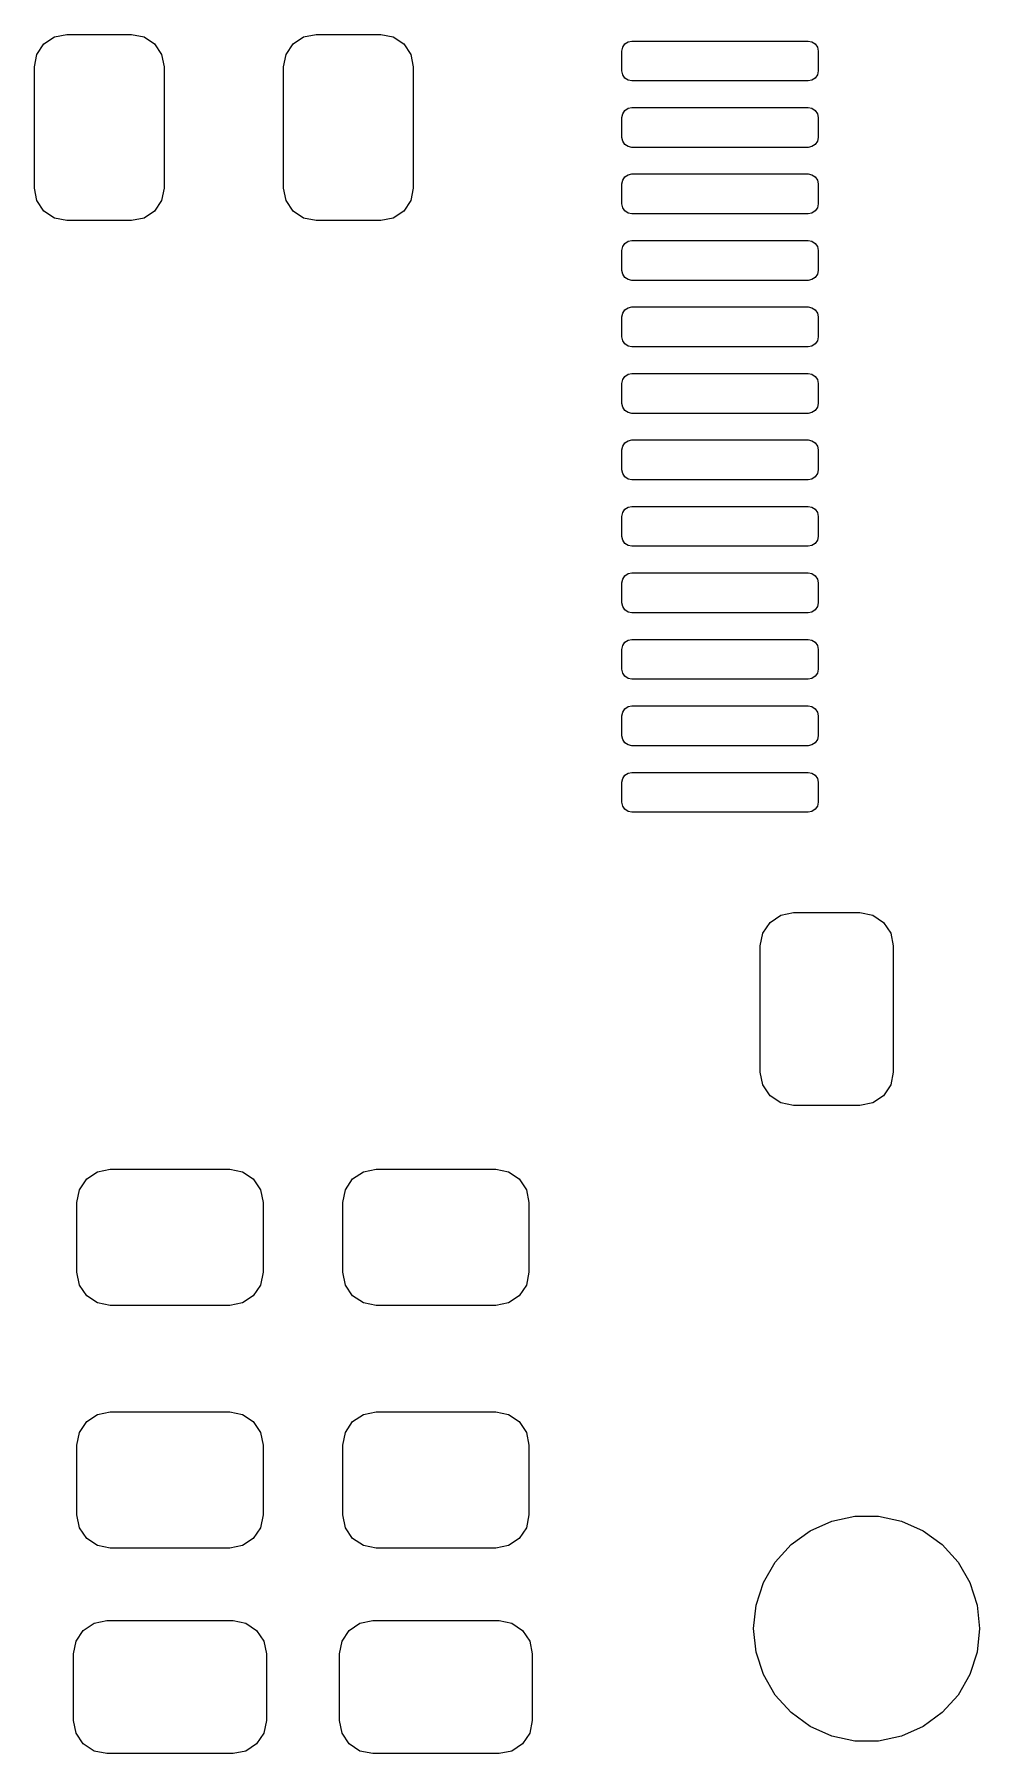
# Model space of a CAD drawing. Extents: x 1.93 to 4.45, y -4.26 to -2.08.
# Drawn here: x 2.247 to 2.527, y -3.621 to -3.112 of the extents above; entities that cross this region are included whole.
import ezdxf

# ---------------------------------------------------------------- set-up
doc = ezdxf.new("R2010")
doc.units = 0
doc.header["$MEASUREMENT"] = 0
doc.layers.add('BLACK', color=7, linetype='CONTINUOUS')

msp = doc.modelspace()

# ---------------------------------------------------------------- linework, layer by layer
at = {"layer": 'BLACK', "linetype": 'CONTINUOUS'}
for p, q in [((2.24797, -3.11813), (2.25005, -3.11502)), ((2.25005, -3.11502), (2.25317, -3.11294)), ((2.25317, -3.11294), (2.25684, -3.1122)), ((2.25684, -3.1122), (2.27603, -3.1122)), ((2.27603, -3.1122), (2.27971, -3.11294)), ((2.27971, -3.11294), (2.28282, -3.11502)), ((2.28282, -3.11502), (2.2849, -3.11813)), ((2.32179, -3.11813), (2.32387, -3.11502)), ((2.32387, -3.11502), (2.32699, -3.11294)), ((2.32699, -3.11294), (2.33066, -3.1122)), ((2.33066, -3.1122), (2.34985, -3.1122)), ((2.34985, -3.1122), (2.35352, -3.11294)), ((2.35352, -3.11294), (2.35664, -3.11502)), ((2.35664, -3.11502), (2.35872, -3.11813)), ((2.42148, -3.116), (2.42212, -3.11504)), ((2.42212, -3.11504), (2.42308, -3.1144)), ((2.42308, -3.1144), (2.42421, -3.11417)), ((2.42421, -3.11417), (2.47638, -3.11417)), ((2.47638, -3.11417), (2.47751, -3.1144)), ((2.47751, -3.1144), (2.47847, -3.11504)), ((2.47847, -3.11504), (2.47911, -3.116)), ((2.24724, -3.1218), (2.24797, -3.11813)), ((2.2849, -3.11813), (2.28563, -3.1218)), ((2.32106, -3.1218), (2.32179, -3.11813)), ((2.35872, -3.11813), (2.35945, -3.1218)), ((2.42126, -3.11713), (2.42148, -3.116)), ((2.42126, -3.12303), (2.42126, -3.11713)), ((2.47911, -3.116), (2.47933, -3.11713)), ((2.47933, -3.11713), (2.47933, -3.12303)), ((2.24724, -3.15773), (2.24724, -3.1218)), ((2.28563, -3.1218), (2.28563, -3.15773)), ((2.32106, -3.15773), (2.32106, -3.1218)), ((2.35945, -3.1218), (2.35945, -3.15773)), ((2.42148, -3.12416), (2.42126, -3.12303)), ((2.42212, -3.12512), (2.42148, -3.12416)), ((2.42308, -3.12576), (2.42212, -3.12512)), ((2.47847, -3.12512), (2.47751, -3.12576)), ((2.47911, -3.12416), (2.47847, -3.12512)), ((2.47933, -3.12303), (2.47911, -3.12416)), ((2.42421, -3.12598), (2.42308, -3.12576)), ((2.47638, -3.12598), (2.42421, -3.12598)), ((2.47751, -3.12576), (2.47638, -3.12598)), ((2.42126, -3.13681), (2.42148, -3.13568)), ((2.42148, -3.13568), (2.42212, -3.13472)), ((2.42212, -3.13472), (2.42308, -3.13408)), ((2.42308, -3.13408), (2.42421, -3.13386)), ((2.42421, -3.13386), (2.47638, -3.13386)), ((2.47638, -3.13386), (2.47751, -3.13408)), ((2.47751, -3.13408), (2.47847, -3.13472)), ((2.47847, -3.13472), (2.47911, -3.13568)), ((2.47911, -3.13568), (2.47933, -3.13681)), ((2.42126, -3.14272), (2.42126, -3.13681)), ((2.47933, -3.13681), (2.47933, -3.14272)), ((2.42148, -3.14385), (2.42126, -3.14272)), ((2.42212, -3.1448), (2.42148, -3.14385)), ((2.42308, -3.14544), (2.42212, -3.1448)), ((2.42421, -3.14567), (2.42308, -3.14544)), ((2.47638, -3.14567), (2.42421, -3.14567)), ((2.47751, -3.14544), (2.47638, -3.14567)), ((2.47847, -3.1448), (2.47751, -3.14544)), ((2.47911, -3.14385), (2.47847, -3.1448)), ((2.47933, -3.14272), (2.47911, -3.14385)), ((2.42126, -3.1565), (2.42148, -3.15537)), ((2.42148, -3.15537), (2.42212, -3.15441)), ((2.42212, -3.15441), (2.42308, -3.15377)), ((2.42308, -3.15377), (2.42421, -3.15354)), ((2.42421, -3.15354), (2.47638, -3.15354)), ((2.47638, -3.15354), (2.47751, -3.15377)), ((2.47751, -3.15377), (2.47847, -3.15441)), ((2.47847, -3.15441), (2.47911, -3.15537)), ((2.47911, -3.15537), (2.47933, -3.1565)), ((2.24797, -3.1614), (2.24724, -3.15773)), ((2.28563, -3.15773), (2.2849, -3.1614)), ((2.32179, -3.1614), (2.32106, -3.15773)), ((2.35945, -3.15773), (2.35872, -3.1614)), ((2.42126, -3.1624), (2.42126, -3.1565)), ((2.47933, -3.1565), (2.47933, -3.1624)), ((2.25005, -3.16451), (2.24797, -3.1614)), ((2.25317, -3.16659), (2.25005, -3.16451)), ((2.28282, -3.16451), (2.27971, -3.16659)), ((2.2849, -3.1614), (2.28282, -3.16451)), ((2.32387, -3.16451), (2.32179, -3.1614)), ((2.32699, -3.16659), (2.32387, -3.16451)), ((2.35664, -3.16451), (2.35352, -3.16659)), ((2.35872, -3.1614), (2.35664, -3.16451)), ((2.42148, -3.16353), (2.42126, -3.1624)), ((2.42212, -3.16449), (2.42148, -3.16353)), ((2.42308, -3.16513), (2.42212, -3.16449)), ((2.42421, -3.16535), (2.42308, -3.16513)), ((2.47638, -3.16535), (2.42421, -3.16535)), ((2.47751, -3.16513), (2.47638, -3.16535)), ((2.47847, -3.16449), (2.47751, -3.16513)), ((2.47911, -3.16353), (2.47847, -3.16449)), ((2.47933, -3.1624), (2.47911, -3.16353)), ((2.25684, -3.16732), (2.25317, -3.16659)), ((2.27603, -3.16732), (2.25684, -3.16732)), ((2.27971, -3.16659), (2.27603, -3.16732)), ((2.33066, -3.16732), (2.32699, -3.16659)), ((2.34985, -3.16732), (2.33066, -3.16732)), ((2.35352, -3.16659), (2.34985, -3.16732)), ((2.42126, -3.17618), (2.42148, -3.17505)), ((2.42126, -3.18209), (2.42126, -3.17618)), ((2.42148, -3.17505), (2.42212, -3.17409)), ((2.42212, -3.17409), (2.42308, -3.17345)), ((2.42308, -3.17345), (2.42421, -3.17323)), ((2.42421, -3.17323), (2.47638, -3.17323)), ((2.47638, -3.17323), (2.47751, -3.17345)), ((2.47751, -3.17345), (2.47847, -3.17409)), ((2.47847, -3.17409), (2.47911, -3.17505)), ((2.47911, -3.17505), (2.47933, -3.17618)), ((2.47933, -3.17618), (2.47933, -3.18209)), ((2.42148, -3.18322), (2.42126, -3.18209)), ((2.42212, -3.18417), (2.42148, -3.18322)), ((2.42308, -3.18481), (2.42212, -3.18417)), ((2.42421, -3.18504), (2.42308, -3.18481)), ((2.47638, -3.18504), (2.42421, -3.18504)), ((2.47751, -3.18481), (2.47638, -3.18504)), ((2.47847, -3.18417), (2.47751, -3.18481)), ((2.47911, -3.18322), (2.47847, -3.18417)), ((2.47933, -3.18209), (2.47911, -3.18322)), ((2.42126, -3.19587), (2.42148, -3.19474)), ((2.42126, -3.20177), (2.42126, -3.19587)), ((2.42148, -3.19474), (2.42212, -3.19378)), ((2.42212, -3.19378), (2.42308, -3.19314)), ((2.42308, -3.19314), (2.42421, -3.19291)), ((2.42421, -3.19291), (2.47638, -3.19291)), ((2.47638, -3.19291), (2.47751, -3.19314)), ((2.47751, -3.19314), (2.47847, -3.19378)), ((2.47847, -3.19378), (2.47911, -3.19474)), ((2.47911, -3.19474), (2.47933, -3.19587)), ((2.47933, -3.19587), (2.47933, -3.20177)), ((2.42148, -3.2029), (2.42126, -3.20177)), ((2.47933, -3.20177), (2.47911, -3.2029)), ((2.42212, -3.20386), (2.42148, -3.2029)), ((2.42308, -3.2045), (2.42212, -3.20386)), ((2.42421, -3.20472), (2.42308, -3.2045)), ((2.47638, -3.20472), (2.42421, -3.20472)), ((2.47751, -3.2045), (2.47638, -3.20472)), ((2.47847, -3.20386), (2.47751, -3.2045)), ((2.47911, -3.2029), (2.47847, -3.20386)), ((2.42126, -3.21555), (2.42148, -3.21442)), ((2.42126, -3.22146), (2.42126, -3.21555)), ((2.42148, -3.21442), (2.42212, -3.21346)), ((2.42212, -3.21346), (2.42308, -3.21282)), ((2.42308, -3.21282), (2.42421, -3.2126)), ((2.42421, -3.2126), (2.47638, -3.2126)), ((2.47638, -3.2126), (2.47751, -3.21282)), ((2.47751, -3.21282), (2.47847, -3.21346)), ((2.47847, -3.21346), (2.47911, -3.21442)), ((2.47911, -3.21442), (2.47933, -3.21555)), ((2.47933, -3.21555), (2.47933, -3.22146)), ((2.42148, -3.22259), (2.42126, -3.22146)), ((2.47933, -3.22146), (2.47911, -3.22259)), ((2.42212, -3.22354), (2.42148, -3.22259)), ((2.42308, -3.22418), (2.42212, -3.22354)), ((2.42421, -3.22441), (2.42308, -3.22418)), ((2.47638, -3.22441), (2.42421, -3.22441)), ((2.47751, -3.22418), (2.47638, -3.22441)), ((2.47847, -3.22354), (2.47751, -3.22418)), ((2.47911, -3.22259), (2.47847, -3.22354)), ((2.42308, -3.23251), (2.42421, -3.23228)), ((2.42421, -3.23228), (2.47638, -3.23228)), ((2.47638, -3.23228), (2.47751, -3.23251)), ((2.42126, -3.23524), (2.42148, -3.23411)), ((2.42126, -3.24114), (2.42126, -3.23524)), ((2.42148, -3.23411), (2.42212, -3.23315)), ((2.42212, -3.23315), (2.42308, -3.23251)), ((2.47751, -3.23251), (2.47847, -3.23315)), ((2.47847, -3.23315), (2.47911, -3.23411)), ((2.47911, -3.23411), (2.47933, -3.23524)), ((2.47933, -3.23524), (2.47933, -3.24114)), ((2.42148, -3.24227), (2.42126, -3.24114)), ((2.42212, -3.24323), (2.42148, -3.24227)), ((2.47911, -3.24227), (2.47847, -3.24323)), ((2.47933, -3.24114), (2.47911, -3.24227)), ((2.42308, -3.24387), (2.42212, -3.24323)), ((2.42421, -3.24409), (2.42308, -3.24387)), ((2.47638, -3.24409), (2.42421, -3.24409)), ((2.47751, -3.24387), (2.47638, -3.24409)), ((2.47847, -3.24323), (2.47751, -3.24387)), ((2.42148, -3.25379), (2.42212, -3.25283)), ((2.42212, -3.25283), (2.42308, -3.25219)), ((2.42308, -3.25219), (2.42421, -3.25197)), ((2.42421, -3.25197), (2.47638, -3.25197)), ((2.47638, -3.25197), (2.47751, -3.25219)), ((2.47751, -3.25219), (2.47847, -3.25283)), ((2.47847, -3.25283), (2.47911, -3.25379)), ((2.42126, -3.25492), (2.42148, -3.25379)), ((2.42126, -3.26083), (2.42126, -3.25492)), ((2.47911, -3.25379), (2.47933, -3.25492)), ((2.47933, -3.25492), (2.47933, -3.26083)), ((2.42148, -3.26196), (2.42126, -3.26083)), ((2.42212, -3.26291), (2.42148, -3.26196)), ((2.42308, -3.26355), (2.42212, -3.26291)), ((2.47847, -3.26291), (2.47751, -3.26355)), ((2.47911, -3.26196), (2.47847, -3.26291)), ((2.47933, -3.26083), (2.47911, -3.26196)), ((2.42421, -3.26378), (2.42308, -3.26355)), ((2.47638, -3.26378), (2.42421, -3.26378)), ((2.47751, -3.26355), (2.47638, -3.26378)), ((2.42148, -3.27348), (2.42212, -3.27252)), ((2.42212, -3.27252), (2.42308, -3.27188)), ((2.42308, -3.27188), (2.42421, -3.27165)), ((2.42421, -3.27165), (2.47638, -3.27165)), ((2.47638, -3.27165), (2.47751, -3.27188)), ((2.47751, -3.27188), (2.47847, -3.27252)), ((2.47847, -3.27252), (2.47911, -3.27348)), ((2.42126, -3.27461), (2.42148, -3.27348)), ((2.42126, -3.28051), (2.42126, -3.27461)), ((2.47911, -3.27348), (2.47933, -3.27461)), ((2.47933, -3.27461), (2.47933, -3.28051)), ((2.42148, -3.28164), (2.42126, -3.28051)), ((2.42212, -3.2826), (2.42148, -3.28164)), ((2.42308, -3.28324), (2.42212, -3.2826)), ((2.42421, -3.28346), (2.42308, -3.28324)), ((2.47751, -3.28324), (2.47638, -3.28346)), ((2.47847, -3.2826), (2.47751, -3.28324)), ((2.47911, -3.28164), (2.47847, -3.2826)), ((2.47933, -3.28051), (2.47911, -3.28164)), ((2.47638, -3.28346), (2.42421, -3.28346)), ((2.42126, -3.29429), (2.42148, -3.29316)), ((2.42148, -3.29316), (2.42212, -3.2922)), ((2.42212, -3.2922), (2.42308, -3.29156)), ((2.42308, -3.29156), (2.42421, -3.29134)), ((2.42421, -3.29134), (2.47638, -3.29134)), ((2.47638, -3.29134), (2.47751, -3.29156)), ((2.47751, -3.29156), (2.47847, -3.2922)), ((2.47847, -3.2922), (2.47911, -3.29316)), ((2.47911, -3.29316), (2.47933, -3.29429)), ((2.42126, -3.3002), (2.42126, -3.29429)), ((2.47933, -3.29429), (2.47933, -3.3002)), ((2.42148, -3.30133), (2.42126, -3.3002)), ((2.42212, -3.30228), (2.42148, -3.30133)), ((2.42308, -3.30292), (2.42212, -3.30228)), ((2.42421, -3.30315), (2.42308, -3.30292)), ((2.47638, -3.30315), (2.42421, -3.30315)), ((2.47751, -3.30292), (2.47638, -3.30315)), ((2.47847, -3.30228), (2.47751, -3.30292)), ((2.47911, -3.30133), (2.47847, -3.30228)), ((2.47933, -3.3002), (2.47911, -3.30133)), ((2.42126, -3.31398), (2.42148, -3.31285)), ((2.42148, -3.31285), (2.42212, -3.31189)), ((2.42212, -3.31189), (2.42308, -3.31125)), ((2.42308, -3.31125), (2.42421, -3.31102)), ((2.42421, -3.31102), (2.47638, -3.31102)), ((2.47638, -3.31102), (2.47751, -3.31125)), ((2.47751, -3.31125), (2.47847, -3.31189)), ((2.47847, -3.31189), (2.47911, -3.31285)), ((2.47911, -3.31285), (2.47933, -3.31398)), ((2.42126, -3.31988), (2.42126, -3.31398)), ((2.47933, -3.31398), (2.47933, -3.31988)), ((2.42148, -3.32101), (2.42126, -3.31988)), ((2.42212, -3.32197), (2.42148, -3.32101)), ((2.42308, -3.32261), (2.42212, -3.32197)), ((2.42421, -3.32283), (2.42308, -3.32261)), ((2.47638, -3.32283), (2.42421, -3.32283)), ((2.47751, -3.32261), (2.47638, -3.32283)), ((2.47847, -3.32197), (2.47751, -3.32261)), ((2.47911, -3.32101), (2.47847, -3.32197)), ((2.47933, -3.31988), (2.47911, -3.32101)), ((2.42126, -3.33366), (2.42148, -3.33253)), ((2.42126, -3.33957), (2.42126, -3.33366)), ((2.42148, -3.33253), (2.42212, -3.33157)), ((2.42212, -3.33157), (2.42308, -3.33093)), ((2.42308, -3.33093), (2.42421, -3.33071)), ((2.42421, -3.33071), (2.47638, -3.33071)), ((2.47638, -3.33071), (2.47751, -3.33093)), ((2.47751, -3.33093), (2.47847, -3.33157)), ((2.47847, -3.33157), (2.47911, -3.33253)), ((2.47911, -3.33253), (2.47933, -3.33366)), ((2.47933, -3.33366), (2.47933, -3.33957)), ((2.42148, -3.3407), (2.42126, -3.33957)), ((2.42212, -3.34165), (2.42148, -3.3407)), ((2.42308, -3.34229), (2.42212, -3.34165)), ((2.42421, -3.34252), (2.42308, -3.34229)), ((2.47638, -3.34252), (2.42421, -3.34252)), ((2.47751, -3.34229), (2.47638, -3.34252)), ((2.47847, -3.34165), (2.47751, -3.34229)), ((2.47911, -3.3407), (2.47847, -3.34165)), ((2.47933, -3.33957), (2.47911, -3.3407)), ((2.46509, -3.37513), (2.46828, -3.37299)), ((2.46828, -3.37299), (2.47205, -3.37224)), ((2.47205, -3.37224), (2.49173, -3.37224)), ((2.49173, -3.37224), (2.4955, -3.37299)), ((2.4955, -3.37299), (2.49869, -3.37513)), ((2.4622, -3.38209), (2.46295, -3.37832)), ((2.46295, -3.37832), (2.46509, -3.37513)), ((2.49869, -3.37513), (2.50083, -3.37832)), ((2.50083, -3.37832), (2.50157, -3.38209)), ((2.4622, -3.41949), (2.4622, -3.38209)), ((2.50157, -3.38209), (2.50157, -3.41949)), ((2.46295, -3.42325), (2.4622, -3.41949)), ((2.50157, -3.41949), (2.50083, -3.42325)), ((2.46509, -3.42645), (2.46295, -3.42325)), ((2.50083, -3.42325), (2.49869, -3.42645)), ((2.46828, -3.42858), (2.46509, -3.42645)), ((2.47205, -3.42933), (2.46828, -3.42858)), ((2.49173, -3.42933), (2.47205, -3.42933)), ((2.4955, -3.42858), (2.49173, -3.42933)), ((2.49869, -3.42645), (2.4955, -3.42858)), ((2.26059, -3.4543), (2.26273, -3.45111)), ((2.26273, -3.45111), (2.26592, -3.44898)), ((2.26592, -3.44898), (2.26969, -3.44823)), ((2.26969, -3.44823), (2.30512, -3.44823)), ((2.30512, -3.44823), (2.30888, -3.44898)), ((2.30888, -3.44898), (2.31208, -3.45111)), ((2.31208, -3.45111), (2.31421, -3.4543)), ((2.33933, -3.4543), (2.34147, -3.45111)), ((2.34147, -3.45111), (2.34466, -3.44898)), ((2.34466, -3.44898), (2.34843, -3.44823)), ((2.34843, -3.44823), (2.38386, -3.44823)), ((2.38386, -3.44823), (2.38762, -3.44898)), ((2.38762, -3.44898), (2.39082, -3.45111)), ((2.39082, -3.45111), (2.39295, -3.4543)), ((2.25984, -3.45807), (2.26059, -3.4543)), ((2.31421, -3.4543), (2.31496, -3.45807)), ((2.33858, -3.45807), (2.33933, -3.4543)), ((2.39295, -3.4543), (2.3937, -3.45807)), ((2.25984, -3.47874), (2.25984, -3.45807)), ((2.31496, -3.45807), (2.31496, -3.47874)), ((2.33858, -3.47874), (2.33858, -3.45807)), ((2.3937, -3.45807), (2.3937, -3.47874)), ((2.26059, -3.48251), (2.25984, -3.47874)), ((2.31496, -3.47874), (2.31421, -3.48251)), ((2.33933, -3.48251), (2.33858, -3.47874)), ((2.3937, -3.47874), (2.39295, -3.48251)), ((2.26273, -3.4857), (2.26059, -3.48251)), ((2.26592, -3.48783), (2.26273, -3.4857)), ((2.31208, -3.4857), (2.30888, -3.48783)), ((2.31421, -3.48251), (2.31208, -3.4857)), ((2.34147, -3.4857), (2.33933, -3.48251)), ((2.34466, -3.48783), (2.34147, -3.4857)), ((2.39082, -3.4857), (2.38762, -3.48783)), ((2.39295, -3.48251), (2.39082, -3.4857)), ((2.26969, -3.48858), (2.26592, -3.48783)), ((2.30512, -3.48858), (2.26969, -3.48858)), ((2.30888, -3.48783), (2.30512, -3.48858)), ((2.34843, -3.48858), (2.34466, -3.48783)), ((2.38386, -3.48858), (2.34843, -3.48858)), ((2.38762, -3.48783), (2.38386, -3.48858)), ((2.26273, -3.52296), (2.26592, -3.52083)), ((2.26592, -3.52083), (2.26969, -3.52008)), ((2.26969, -3.52008), (2.30512, -3.52008)), ((2.30512, -3.52008), (2.30888, -3.52083)), ((2.30888, -3.52083), (2.31208, -3.52296)), ((2.34147, -3.52296), (2.34466, -3.52083)), ((2.34466, -3.52083), (2.34843, -3.52008)), ((2.34843, -3.52008), (2.38386, -3.52008)), ((2.38386, -3.52008), (2.38762, -3.52083)), ((2.38762, -3.52083), (2.39082, -3.52296)), ((2.25984, -3.52992), (2.26059, -3.52615)), ((2.26059, -3.52615), (2.26273, -3.52296)), ((2.31208, -3.52296), (2.31421, -3.52615)), ((2.31421, -3.52615), (2.31496, -3.52992)), ((2.33858, -3.52992), (2.33933, -3.52615)), ((2.33933, -3.52615), (2.34147, -3.52296)), ((2.39082, -3.52296), (2.39295, -3.52615)), ((2.39295, -3.52615), (2.3937, -3.52992)), ((2.25984, -3.55059), (2.25984, -3.52992)), ((2.31496, -3.52992), (2.31496, -3.55059)), ((2.33858, -3.55059), (2.33858, -3.52992)), ((2.3937, -3.52992), (2.3937, -3.55059)), ((2.26059, -3.55436), (2.25984, -3.55059)), ((2.31496, -3.55059), (2.31421, -3.55436)), ((2.33933, -3.55436), (2.33858, -3.55059)), ((2.3937, -3.55059), (2.39295, -3.55436)), ((2.47697, -3.55527), (2.48336, -3.55243)), ((2.48336, -3.55243), (2.4902, -3.55097)), ((2.4902, -3.55097), (2.4972, -3.55097)), ((2.4972, -3.55097), (2.50404, -3.55243)), ((2.50404, -3.55243), (2.51043, -3.55527)), ((2.26273, -3.55755), (2.26059, -3.55436)), ((2.26592, -3.55968), (2.26273, -3.55755)), ((2.31208, -3.55755), (2.30888, -3.55968)), ((2.31421, -3.55436), (2.31208, -3.55755)), ((2.34147, -3.55755), (2.33933, -3.55436)), ((2.34466, -3.55968), (2.34147, -3.55755)), ((2.39082, -3.55755), (2.38762, -3.55968)), ((2.39295, -3.55436), (2.39082, -3.55755)), ((2.47131, -3.55938), (2.47697, -3.55527)), ((2.51043, -3.55527), (2.51609, -3.55938)), ((2.26969, -3.56043), (2.26592, -3.55968)), ((2.30512, -3.56043), (2.26969, -3.56043)), ((2.30888, -3.55968), (2.30512, -3.56043)), ((2.34843, -3.56043), (2.34466, -3.55968)), ((2.38386, -3.56043), (2.34843, -3.56043)), ((2.38762, -3.55968), (2.38386, -3.56043)), ((2.46663, -3.56458), (2.47131, -3.55938)), ((2.51609, -3.55938), (2.52077, -3.56458)), ((2.46313, -3.57064), (2.46663, -3.56458)), ((2.52077, -3.56458), (2.52427, -3.57064)), ((2.46097, -3.57729), (2.46313, -3.57064)), ((2.52427, -3.57064), (2.52643, -3.57729)), ((2.46024, -3.58425), (2.46097, -3.57729)), ((2.52643, -3.57729), (2.52717, -3.58425)), ((2.26174, -3.58477), (2.26493, -3.58264)), ((2.26493, -3.58264), (2.2687, -3.58189)), ((2.2687, -3.58189), (2.3061, -3.58189)), ((2.3061, -3.58189), (2.30987, -3.58264)), ((2.30987, -3.58264), (2.31306, -3.58477)), ((2.34048, -3.58477), (2.34367, -3.58264)), ((2.34367, -3.58264), (2.34744, -3.58189)), ((2.34744, -3.58189), (2.38484, -3.58189)), ((2.38484, -3.58189), (2.38861, -3.58264)), ((2.38861, -3.58264), (2.3918, -3.58477)), ((2.25886, -3.59173), (2.25961, -3.58797)), ((2.25961, -3.58797), (2.26174, -3.58477)), ((2.31306, -3.58477), (2.3152, -3.58797)), ((2.3152, -3.58797), (2.31594, -3.59173)), ((2.3376, -3.59173), (2.33835, -3.58797)), ((2.33835, -3.58797), (2.34048, -3.58477)), ((2.3918, -3.58477), (2.39394, -3.58797)), ((2.39394, -3.58797), (2.39469, -3.59173)), ((2.46097, -3.59121), (2.46024, -3.58425)), ((2.52717, -3.58425), (2.52643, -3.59121)), ((2.25886, -3.61142), (2.25886, -3.59173)), ((2.31594, -3.59173), (2.31594, -3.61142)), ((2.3376, -3.61142), (2.3376, -3.59173)), ((2.39469, -3.59173), (2.39469, -3.61142)), ((2.46313, -3.59786), (2.46097, -3.59121)), ((2.52643, -3.59121), (2.52427, -3.59786)), ((2.46663, -3.60392), (2.46313, -3.59786)), ((2.52427, -3.59786), (2.52077, -3.60392)), ((2.47131, -3.60912), (2.46663, -3.60392)), ((2.52077, -3.60392), (2.51609, -3.60912)), ((2.47697, -3.61323), (2.47131, -3.60912)), ((2.51609, -3.60912), (2.51043, -3.61323)), ((2.25961, -3.61518), (2.25886, -3.61142)), ((2.31594, -3.61142), (2.3152, -3.61518)), ((2.33835, -3.61518), (2.3376, -3.61142)), ((2.39469, -3.61142), (2.39394, -3.61518)), ((2.48336, -3.61608), (2.47697, -3.61323)), ((2.51043, -3.61323), (2.50404, -3.61608)), ((2.26174, -3.61838), (2.25961, -3.61518)), ((2.26493, -3.62051), (2.26174, -3.61838)), ((2.31306, -3.61838), (2.30987, -3.62051)), ((2.3152, -3.61518), (2.31306, -3.61838)), ((2.34048, -3.61838), (2.33835, -3.61518)), ((2.34367, -3.62051), (2.34048, -3.61838)), ((2.3918, -3.61838), (2.38861, -3.62051)), ((2.39394, -3.61518), (2.3918, -3.61838)), ((2.4902, -3.61753), (2.48336, -3.61608)), ((2.4972, -3.61753), (2.4902, -3.61753)), ((2.50404, -3.61608), (2.4972, -3.61753)), ((2.2687, -3.62126), (2.26493, -3.62051)), ((2.3061, -3.62126), (2.2687, -3.62126)), ((2.30987, -3.62051), (2.3061, -3.62126)), ((2.34744, -3.62126), (2.34367, -3.62051)), ((2.38484, -3.62126), (2.34744, -3.62126)), ((2.38861, -3.62051), (2.38484, -3.62126))]:
    msp.add_line(p, q, dxfattribs=at)

doc.saveas('drawing.dxf')
